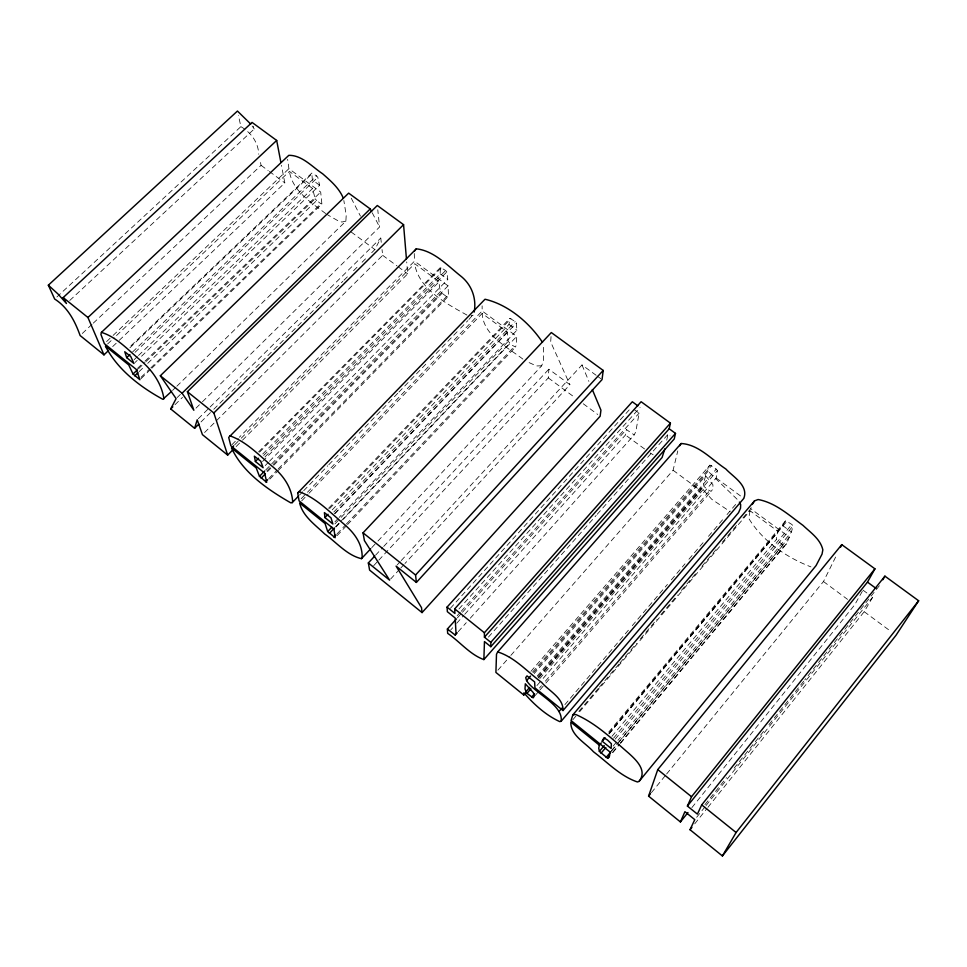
<?xml version="1.0" encoding="UTF-8"?>
<svg xmlns="http://www.w3.org/2000/svg" width="967" height="967" viewBox="0 0 967 967"><rect width="100%" height="100%" fill="white"/><g stroke="black" fill="none" stroke-linecap="round" stroke-linejoin="round"><path stroke-width="0.73" stroke-dasharray="4.83 3.63" d="M309.017 493.243L482.182 313.441L507.361 331.983L508.207 341.375L512.22 345.304L515.52 347.008L516.463 344.433L516.704 336.395L482.158 310.963L482.122 305.862M332.201 509.923L508.993 324.453L509.863 318.336L515.206 321.552L516.402 322.99L516.874 330.255L339.127 517.43M611.966 736.358L776.428 539.477L776.513 535.573L778.145 531.499L750.029 510.781L578.617 712.933M378.834 560.147L548.289 377.892L548.869 369.176L569.901 384.697L404.968 563.483M551.045 336.601L550.682 341.992L569.901 384.697M414.263 253.511L414.505 261.15L239.333 437.253M530.98 671.328L709.935 465.151L713.936 467.097L717.478 470.518L716.172 478.036L541.846 679.898M151.819 368.222L321.89 203.977L320.693 192.07L288.915 168.681L287.622 159.277M269.455 461.259L447.781 279.463L446.827 271.957L445.618 270.518L440.481 267.436L440.118 273.842L262.782 453.97M608.751 732.031L785.675 520.657L791.864 524.452L793.025 525.903L791.453 532.055L617.901 740.371M464.752 614.311L625.468 435.005L626.374 429.553L634.183 434.896L635.778 431.838L639.09 413.163L633.578 409.114M666.734 440.166L667.992 434.364L670.071 435.887M510.854 655.408L673.092 470.252L677.782 450.924M278.266 470.482L447.733 296.929L448.422 294.21L448.059 285.857L414.505 261.15M176.852 386.208L345.872 221.165L346.21 215.242L343.841 200.507M538.619 677.903L700.591 490.607L701.377 487.755L711.748 499.286L730.121 511.64M705.632 475.776L703.771 482.509L703.746 486.123L707.107 489.29L711.12 491.381L713.017 488.867L712.884 484.672L705.632 475.776L534.195 673.576M750.029 510.781L748.772 518.421C762.383 541.024 786.63 557.56 810.95 566.88M742.934 517.925L750.755 508.715L752.241 504.46M608.944 733.155L782.629 525.565L785.675 520.657M620.657 743.188L786.558 543.756L789.326 537.132L750.755 508.715M666.638 773.975L823.473 581.542L837.204 553.861M468.947 319.485L474.108 313.211M371.679 252.725L374.882 249.546L380.78 238.039L381.409 243.793M862.298 591.333L854.78 604.713L691.719 807.844M707.917 807.324L864.22 611.7L872.657 597.231L869.019 594.56M879.354 585.712L804.749 679.934M377.952 541.037L541.701 365.792L543.466 360.667L543.575 344.893M709.935 465.151L707.856 467.774L708.098 471.304L738.74 500.833M696.663 817.284L705.124 806.696M706.067 805.511L872.657 597.231M694.729 823.824L706.974 808.509M704.919 804.689L726.58 777.613M734.11 768.197L765.199 729.36M768.958 724.658L803.807 681.106M651.432 792.638L665.683 775.147M613.078 746.149L616.934 741.52M611.217 751.057L617.949 742.958M618.916 741.81L789.326 537.132M611.954 750.489L782.932 545.122L784.503 545.702L786.558 543.756M612.449 752.495L619.182 744.409M620.137 743.248L784.503 545.702M612.933 752.471L619.69 744.348M613.574 738.196L791.864 524.452M615.242 739.09L793.025 525.903M609.041 733.639L778.145 531.499M609.162 733.82L787.15 521.032M578.87 711.349L598.404 688.323M599.383 687.174L618.916 664.148M619.883 662.999L636.491 643.418M640.396 638.812L656.992 619.243M660.908 614.637L677.504 595.068M681.409 590.462L697.038 572.041M701.921 566.287L717.55 547.866M722.434 542.112L738.051 523.691M572.766 719.823L577.637 714.081M564.909 704.641L628.381 630.218M632.285 625.637L667.448 584.419M671.352 579.837L685.023 563.809M688.927 559.228L704.556 540.916M708.46 536.334L723.111 519.158M727.015 514.577L737.761 501.982M539.743 678.592L704.919 487.501M536.915 685.591L540.855 681.034M539.489 688.008L541.46 685.724M545.388 681.167L709.524 490.861M535.089 695.599L539.018 691.03M539.997 689.894L544.917 684.189M545.896 683.04L711.12 491.381M532.539 672.089L711.615 465.647M533.506 672.645L708.098 471.304M537.277 675.909L716.317 469.055M537.737 676.9L701.377 487.755M538.583 677.335L717.478 470.518M497.908 670.167L509.851 656.545M488.456 637.084L596.18 515.447M597.171 514.323L667.992 434.364M458.225 631.681L466.263 622.688M470.288 618.191L634.183 434.896M457.439 617.816L461.464 613.332M462.468 612.208L626.374 429.553M450.695 630.001L452.701 627.752M456.714 623.268L463.749 615.423M458.95 608.98L640.106 407.47M457.186 615.749L460.195 612.389M461.211 611.277L639.09 413.163M450.392 608.316L631.366 407.494M397.123 565.006L400.181 561.682M401.208 560.582L582.001 364.934L596.143 375.281M390.62 579.04L399.842 569.043M400.87 567.931L403.94 564.595M373.697 565.671L377.807 561.247M375.522 555.239L382.702 547.527M383.73 546.428L548.869 369.176M371.775 547.648L376.925 542.136M337.072 533.869L345.364 525.105M346.391 524.005L514.251 346.621M337.205 535.537L346.537 525.661M347.564 524.573L515.52 347.008M334.969 521.805L338.087 518.517M334.957 523.896L340.142 518.433M341.182 517.345L508.207 341.375M335.573 526.822L509.706 343.2M336.057 526.906L339.175 523.618M343.333 519.243L516.704 336.395M333.82 512.027L515.206 321.552M334.377 513.743L507.361 331.983M335.138 513.477L516.402 322.99M328.587 508.255L509.863 318.336M329.614 508.618L511.011 318.506M299.528 495.044L302.671 491.792M303.723 490.704L327.765 465.78M328.816 464.704L358.092 434.364M359.144 433.276L397.836 393.182M398.887 392.094L426.072 363.918M430.255 359.579L459.543 329.239M460.582 328.164L467.907 320.573M301.196 498.754L306.418 493.327M307.47 492.239L482.158 310.963M301.716 500.833L307.965 494.33M267.448 471.715L272.706 466.336M273.758 465.272L442.124 293.279L440.614 291.442L439.429 286.848L439.163 281.735L414.698 263.713L241.121 438.341M268.766 478.592L277.178 469.974M278.23 468.898L446.549 296.603L447.733 296.929M269.853 479.112L277.215 471.558M265.224 465.562L268.391 462.335M265.78 469.889L440.614 291.442M266.783 470.965L272.053 465.586M273.105 464.511L448.059 285.857M263.64 455.469L445.618 270.518M264.97 456.92L446.827 271.957M262.553 461.452L439.163 281.735M258.6 451.891L440.481 267.436M259.543 452.193L441.544 267.557M231.899 444.723L238.269 438.317M234.727 444.772L240.058 439.417M236.141 446.561L241.436 441.23M242.499 440.166L407.687 273.83L406.696 261.912M204.581 432.527L382.654 255.312L382.038 249.546M201.003 421.95L212.74 410.322M213.804 409.259L334.34 289.737M335.404 288.686L342.874 281.276M343.938 280.225L349.28 274.93M353.547 270.7L357.814 266.469M362.081 262.238L367.412 256.956M198.283 418.723L209.017 408.098M210.093 407.034L380.78 238.039M196.011 408.134L201.378 402.84M202.454 401.776L379.584 226.979L377.771 209.791M177.179 397.558L180.406 394.391M174.991 404.726L182.509 397.352M172.549 390.414L175.776 387.259M141.122 377.227L149.788 368.874M150.864 367.823L320.839 203.723L321.89 203.977M140.989 378.689L150.743 369.273M137.435 368.439L143.938 362.178M145.014 361.126L320.693 192.07M138.462 368.814L144.965 362.552M146.053 361.501L315.121 198.743L312.595 188.48L289.423 171.413L115.266 336.709M139.055 371.679L143.394 367.508M147.721 363.338L316.644 200.568L320.839 203.723M134.147 359.676L137.411 356.545M138.499 355.505L312.595 188.48M135.054 362.48L137.217 360.401M141.569 356.231L319.606 185.265L317.792 177.312L316.572 175.873L311.809 173.057L129.094 347.576M132.648 351.903L316.572 175.873M135.078 352.302L317.792 177.312M129.88 347.782L312.728 173.081M112.692 346.573L118.131 341.399M119.219 340.36L284.818 182.896L281.445 165.333M106.575 341.605L112.039 336.419M113.127 335.392L288.915 168.681M107.603 343.986L114.166 337.749M82.316 333.47L92.179 324.187M93.279 323.159L261.078 165.333L259.918 159.809M69.781 300.447L254.261 128.962L253.378 126.351M56.884 296.978L240.892 126.641L238.39 115.291M345.872 221.165L341.883 222.047L338.16 220.851L326.87 214.408M471.28 315.858L473.129 315.157M541.701 365.792L536.48 365.949L527.486 361.876M466.976 315.085C446.73 303.807 418.421 288.94 414.698 263.713M650.223 452.991L653.172 454.768M522.869 359.095C507.373 347.056 483.379 335.501 482.182 313.441M446.549 296.603L442.124 293.279M782.932 545.122L776.428 539.477M325.674 213.562C311.169 202.514 292.481 190.946 289.423 171.413M644.554 448.942L625.468 435.005M597.328 376.151L600.858 378.738M319.606 185.265L312.353 179.935L311.809 173.057M440.118 273.842L447.781 279.463M508.993 324.453L516.874 330.255M782.629 525.565L791.453 532.055M716.172 478.036L743.828 498.368M862.975 590.112L867.81 593.678M261.078 165.333L268.197 170.603M269.382 171.473L284.818 182.896M351.142 231.983L374.882 249.546M382.654 255.312L396.966 265.889M398.15 266.771L407.687 273.83M548.289 377.892L574.821 397.522M583.258 403.771L597.739 414.48M673.092 470.252L700.591 490.607M823.473 581.542L847.551 599.371M864.22 611.7L891.32 631.753M240.892 126.641C251.069 132.636 258.237 142.197 258.757 154.297M315.121 198.743L316.644 200.568M252.133 126.012L254.261 128.962M372.235 212.788L379.584 226.979M351.275 198.235L360.461 216.125M582.001 364.934L588.891 381.385"/><path stroke-width="1.45" d="M456.436 618.928L447.383 629.021L447.673 633.361C459.845 641.653 469.865 654.538 483.863 659.591L484.467 641.592L490.813 646.693L490.813 642.33L675.498 433.385L669.2 428.78L670.421 423.147L641.121 401.728L454.683 608.872L454.925 613.453L447.056 607.119L632.321 401.776L637.882 405.838M163.931 398.827C161.743 384.104 152.834 371.074 141.774 361.38C129.094 351.118 117.285 337.205 101.414 332.382L100.919 334.401L104.388 343.672L136.347 369.479L139.913 379.729L133.047 374.024L128.708 364.897L105.403 346.077C117.333 369.467 140.288 387.042 162.867 399.311L171.473 391.466M561.138 721.273C563.507 704.846 534.521 693.472 526.604 680.611L525.71 677.625L527.015 675.885L534.63 681.916L534.944 687.875L563.024 710.54L743.828 498.368C748.736 485.494 733.119 476.876 725.818 468.971C711.857 459.784 698.633 444.409 681.119 443.515L497.679 651.915L496.494 654.272L495.914 672.44L523.8 695.031L523.933 692.843C533.917 704.351 545.871 715.229 559.748 721.612L561.138 721.273L738.522 512.703L740.517 508.231L740.674 504.605L739.38 502.091M474.193 312.051C476.683 298.271 471.642 284.624 460.63 275.97C447.346 265.429 433.857 250.646 416.281 248.833L228.683 437.398L230.835 445.787L264.68 473.117L266.699 482.34L259.47 476.332L256.207 467.919L231.536 447.987L233.663 445.835M374.495 556.339L368.342 562.939L389.604 580.14L364.414 540.601L363.048 532.829L551.311 332.551L603.215 370.446L602.042 379.596L416.378 582.424L396.095 566.106L421.527 607.687L422.047 612.582L600.144 416.257L600.942 410.165L592.336 389.604M563.024 710.54C563.58 697.799 548.76 690.97 541.617 682.376C527.462 671.92 514.782 657.234 497.679 651.915M599.371 745.182L598.73 748.204L599.383 751.419L607.639 758.273L609.077 757.101L610.25 752.217L571.062 720.56L572.863 714.855L754.526 500.87L758.128 499.528C775.449 502.671 789.169 515.326 802.997 525.383C810.503 532.515 820.487 539.127 822.844 549.86L822.035 554.127L816.075 565.586L639.078 781.396L637.41 781.965C620.451 776.223 607.518 762.395 593.484 751.782C585.639 742.874 570.433 735.464 570.82 722.119L599.371 745.182L601.305 742.874M664.837 448.869L662.081 457.512L483.863 659.591M602.187 741.23L603.928 737.809L607.494 740.045L611.374 743.72L611.156 748.47L602.187 741.23L605.076 737.773M675.498 433.385L674.241 438.945L490.813 646.693M231.536 447.987C242.862 472.633 267.919 489.677 290.765 502.84L292.215 502.635L292.65 501.196C291.55 487.501 283.609 476.006 273.407 467.315C259.736 456.001 246.815 441.689 229.783 435.791M371.57 211.507L370.228 208.92L348.652 193.134L160.341 375.752L176.103 398.609L170.7 408.932L194.609 428.308L197.208 419.787L202.441 434.654L227.668 455.094L232.962 449.764M648.579 796.131L657.765 769.587L841.774 544.639L874.93 568.838L867.472 582.122L687.404 806.067L697.388 814.105L701.716 804.895L884.926 576.151L918.65 600.773L896.034 635.246L722.409 855.952L690.027 829.722L694.777 819.641L684.926 811.688L680.417 821.938L648.579 796.131L650.477 793.81M447.383 629.021L455.203 635.053L455.989 632.853L455.179 617.986L447.358 611.688L447.056 607.119M687.404 806.067L691.526 796.711L874.93 568.838M840.468 547.274L841.774 544.639M361.477 558.672L362.142 557.403C362.54 543.938 354.309 532.938 344.566 524.585C330.351 512.691 316.789 498.138 299.141 491.659L297.691 493.025L299.105 500.918L333.99 529.094L335.126 537.725L327.692 531.548L325.057 523.534L299.625 502.997C302.852 516.426 315.254 524.779 324.61 533.917C336.431 542.294 347.02 555.336 361.477 558.672L370.736 548.76M882.847 579.741L884.926 576.151M722.409 855.952L736.092 832.514L918.65 600.773M639.078 781.396C647.527 770.675 636.419 760.207 628.78 753.305C612.268 739.066 595.962 723.292 575.752 714.504L572.863 714.855M679.704 445.763L681.119 443.515M752.241 504.46L754.526 500.87M414.42 251.178L416.281 248.833M690.027 829.722L691.913 827.365M680.417 821.938L687.96 812.546M606.152 757.451L610.987 751.649M607.639 758.273L609.573 755.964M599.383 751.419L604.23 745.63M601.003 753.245L605.838 747.455M559.047 711.507L561.972 708.074M523.8 695.031L525.77 692.747M526.967 693.375L524.996 689L525.323 683.802L533.361 692.698L534.292 696.192L533.119 697.872L526.967 693.375L530.895 688.818M531.632 697.122L534.582 693.702M526.604 680.611L530.545 676.054M525.685 691.985L529.614 687.44M490.813 642.33L484.431 637.193L484.394 632.756L670.421 423.147M484.431 637.193L669.2 428.78M455.203 635.053L457.222 632.805M416.378 582.424L415.568 575.014L603.215 370.446M333.966 537.144L336.032 534.956M327.692 531.548L331.85 527.184M329.36 533.385L334.546 527.922M324.912 517.563L324.416 512.619L330.992 517.828L332.89 523.993L324.912 517.563L328.031 514.287M292.215 502.635L298.489 496.131M297.691 493.025L485.011 299.238C508.171 304.617 529.408 322.676 542.475 342.306M261.138 478.169L265.345 473.866M265.611 481.82L267.714 479.668M259.47 476.332L264.728 470.953M255.385 461.477L254.369 456.182L260.739 461.223L263.121 467.714L255.385 461.477L258.552 458.261M194.609 428.308L198.876 424.066M227.668 455.094L213.852 412.969L403.565 224.67L377.311 205.5L187.393 391.72L193.859 410.25L182.074 393.231L160.341 375.752M182.074 393.231L370.228 208.92M170.7 408.932L172.851 406.829M133.047 374.024L137.374 369.853M134.727 375.861L137.979 372.73M126.677 357.645L124.743 351.734L130.726 356.472L133.966 363.519L126.677 357.645L129.929 354.526M250.719 124.042L237.447 111.048L48.35 285.18L54.66 299.033C67.871 307.409 74.991 321.213 80.116 335.537L103.977 354.865L108.328 350.719M101.414 332.382L288.807 155.336C302.018 155.071 312.244 166.904 322.627 173.77C330.521 180.72 338.909 187.888 343.128 197.776M103.977 354.865L87.937 317.49L276.683 140.445L252.061 122.422L63.181 297.57L66.457 303.529L58.02 294.016L48.35 285.18M867.472 582.122L876.175 588.504M187.393 391.72L213.852 412.969M363.048 532.829L415.568 575.014M657.765 769.587L691.526 796.711M701.716 804.895L736.092 832.514M454.683 608.872L484.394 632.756M63.181 297.57L87.937 317.49M422.047 612.582L369.599 570.095L368.342 562.939M276.683 140.445L280.889 162.408M403.565 224.67L406.442 258.938"/></g></svg>
